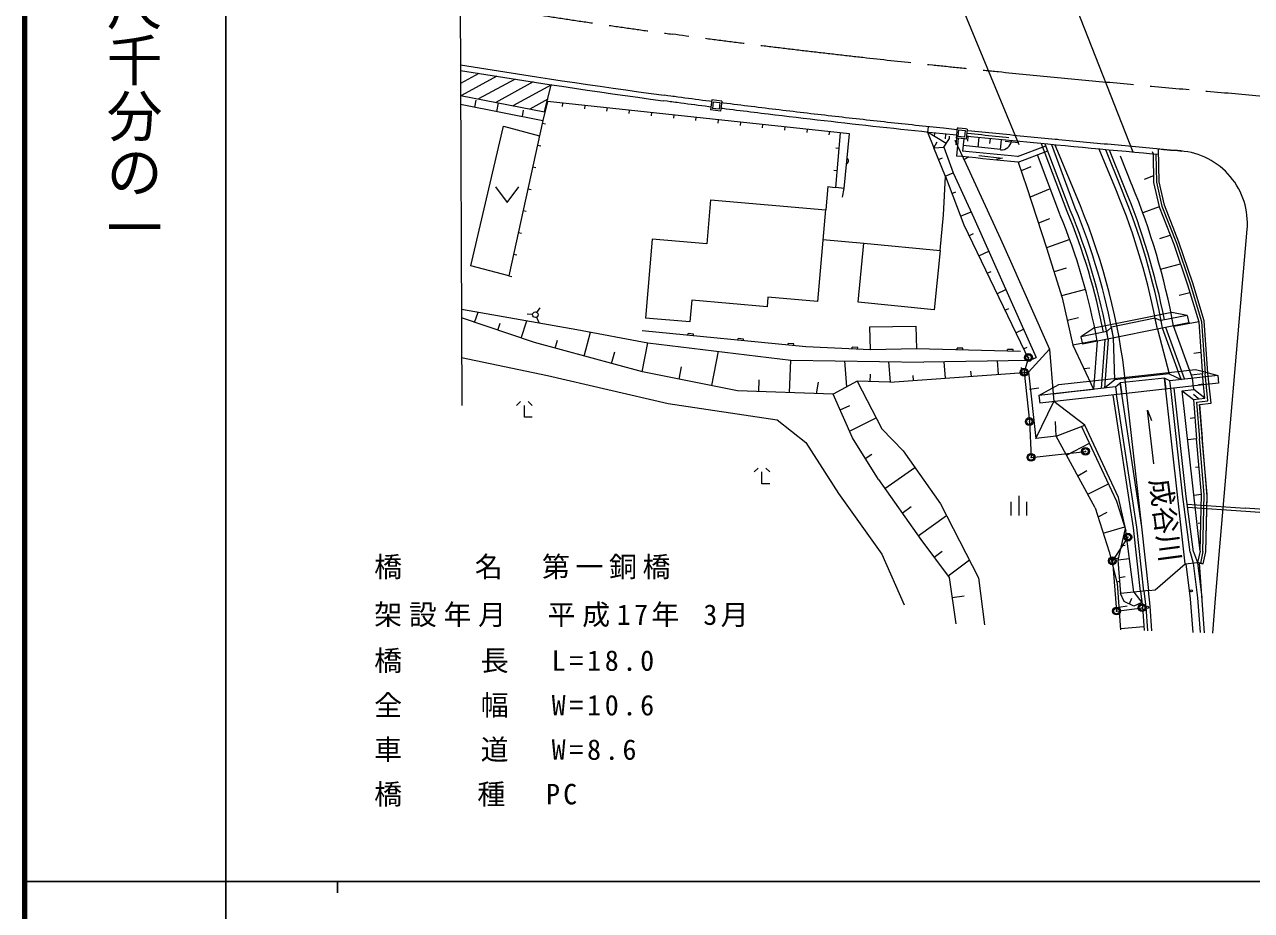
# Model space of a CAD drawing. Units: millimetres, scale not verified. Extents: x 40000 to 680000, y 20000 to 380000.
# Drawn here: x 40000 to 149734, y 202409 to 281659 of the extents above; entities that cross this region are included whole.
import ezdxf
from ezdxf.enums import TextEntityAlignment as Align

# ---------------------------------------------------------------- set-up
doc = ezdxf.new("R2010")
doc.units = ezdxf.units.MM
doc.header["$LTSCALE"] = 1000
doc.header["$PDMODE"] = 32
doc.header["$PDSIZE"] = 500
doc.linetypes.add('CHAIN', pattern=[18.5, 12, -1.5, 3.5, -1.5])
for name, color, linetype, lineweight in [('M-BGD', 7, 'Continuous', 13), ('M-BMK', 2, 'CHAIN', 13), ('M-BMK-ROW', 30, 'Continuous', 13), ('M-BMK-SRVR', 3, 'Continuous', 13), ('M-STR-HTXT', 7, 'Continuous', 13), ('M-TTL', 2, 'Continuous', 140), ('M-TTL-BAND', 7, 'Continuous', 25)]:
    doc.layers.add(name, color=color, linetype=linetype, lineweight=lineweight)
doc.styles.add('@ＭＳ ゴシック', font='')
doc.styles.add('ＭＳ ゴシック', font='')
doc.styles.get('@ＭＳ ゴシック').set_extended_font_data('@MS Gothic')
doc.styles.get('ＭＳ ゴシック').set_extended_font_data('MS Gothic')

msp = doc.modelspace()

# ---------------------------------------------------------------- linework, layer by layer
at = {"layer": 'M-BGD'}
for p, q in [((128964, 270891), (123596, 283894)), ((139150, 270231), (134102, 283061)), ((79027, 277553), (78982, 277528)), ((80635, 277290), (78987, 276392)), ((82249, 277031), (79072, 275299)), ((83869, 276775), (80609, 274998)), ((85495, 276523), (82145, 274697)), ((87126, 276273), (83682, 274396)), ((86517, 273840), (87100, 276277)), ((78992, 275315), (86517, 273840)), ((78995, 274527), (86369, 273083)), ((80269, 274278), (80389, 274891)), ((82247, 273890), (82396, 274648)), ((86802, 274976), (85195, 274099)), ((86759, 274784), (86369, 273083)), ((113784, 271891), (86759, 274784)), ((88117, 274639), (88085, 274340)), ((90106, 274426), (90074, 274127)), ((101467, 274921), (101353, 274028)), ((102360, 274806), (101467, 274921)), ((101597, 274753), (101521, 274158)), ((101597, 274753), (102192, 274677)), ((102192, 274677), (102116, 274082)), ((102360, 274807), (102246, 273914)), ((84528, 273443), (84634, 273985)), ((92095, 274213), (92063, 273914)), ((94083, 274000), (94051, 273702)), ((96072, 273787), (96040, 273489)), ((98061, 273574), (98029, 273276)), ((100049, 273361), (100017, 273063)), ((79924, 260076), (82836, 272573)), ((82836, 272573), (86066, 271703)), ((86369, 273083), (83317, 259188)), ((86313, 272827), (86596, 272765)), ((102038, 273148), (102006, 272850)), ((104026, 272935), (103995, 272637)), ((106015, 272723), (105983, 272424)), ((108004, 272510), (107972, 272211)), ((109992, 272297), (109960, 271999)), ((120823, 272521), (120771, 272023)), ((123409, 272403), (123317, 271508)), ((123543, 272238), (123481, 271641)), ((123543, 272238), (124140, 272177)), ((124140, 272177), (124078, 271580)), ((124305, 272310), (124212, 271415)), ((111981, 272084), (111949, 271786)), ((112550, 267088), (112975, 271978)), ((113296, 267003), (113784, 271891)), ((122431, 271007), (120771, 272023)), ((120771, 272023), (121329, 270633)), ((121329, 270633), (121610, 271167)), ((121381, 271650), (121415, 271956)), ((122224, 270683), (122722, 271463)), ((122364, 271435), (122409, 271851)), ((122722, 271463), (122719, 271660)), ((123312, 270910), (123404, 271750)), ((123516, 271487), (123351, 269895)), ((124013, 271436), (123900, 270341)), ((124353, 271225), (124399, 271648)), ((125300, 270692), (125394, 271547)), ((126341, 271014), (126389, 271446)), ((127288, 270473), (127385, 271358)), ((128924, 271087), (127695, 271195)), ((128891, 271059), (128839, 271164)), ((85884, 270874), (86166, 270811)), ((112853, 270575), (112554, 270601)), ((121329, 270633), (122224, 270683)), ((122359, 268062), (121329, 270633)), ((122224, 270683), (123061, 268395)), ((127288, 270473), (123952, 270840)), ((125341, 269948), (127468, 269700)), ((128798, 269855), (131345, 270820)), ((128862, 269344), (131522, 270352)), ((132599, 264690), (130588, 269998)), ((133250, 264947), (130957, 270999)), ((133528, 265061), (131289, 270967)), ((133971, 265244), (131883, 270910)), ((134433, 265435), (132185, 270882)), ((137669, 266770), (136125, 270510)), ((138112, 266954), (136704, 270457)), ((138390, 267068), (137040, 270425)), ((141434, 270024), (140933, 270069)), ((85455, 268920), (85737, 268858)), ((121743, 269600), (122102, 269744)), ((124433, 269785), (124039, 269571)), ((127468, 269700), (126940, 269595)), ((129997, 268932), (129130, 268574)), ((139039, 267329), (138011, 269887)), ((112680, 268582), (112381, 268608)), ((122188, 264623), (122359, 268062)), ((122342, 268107), (123061, 268395)), ((122359, 268062), (123998, 263740)), ((123061, 268395), (124918, 264361)), ((140966, 268132), (140148, 267794)), ((82110, 267128), (83160, 265728)), ((83160, 265728), (84210, 267128)), ((85025, 266967), (85308, 266905)), ((111836, 267162), (111679, 265096)), ((111836, 267162), (112252, 267119)), ((112252, 267119), (112550, 267088)), ((113296, 267003), (112550, 267088)), ((113157, 266229), (113296, 267003)), ((122935, 266545), (123306, 266685)), ((131743, 266948), (129935, 266202)), ((101365, 265985), (101026, 262050)), ((101365, 265985), (111679, 265096)), ((84596, 265013), (84879, 264951)), ((111625, 265101), (110917, 256876)), ((121892, 261436), (122188, 264623)), ((123700, 264525), (124673, 264894)), ((141486, 265339), (140018, 264805)), ((123998, 263740), (129851, 251617)), ((124918, 264361), (130479, 251861)), ((131668, 264293), (130688, 263889)), ((84167, 263060), (84450, 262998)), ((96144, 262471), (95535, 255402)), ((101026, 262050), (96144, 262471)), ((111395, 262429), (115079, 262111)), ((124468, 262767), (124884, 262969)), ((133477, 262428), (131409, 261677)), ((141553, 262529), (142467, 262818)), ((146818, 233905), (149355, 263361)), ((114554, 256814), (115079, 262111)), ((115079, 262111), (121892, 261436)), ((121892, 261436), (121367, 256139)), ((125339, 260963), (126236, 261397)), ((83317, 259188), (79924, 260076)), ((83738, 261107), (84021, 261044)), ((141609, 259784), (143374, 260263)), ((83317, 259188), (83578, 259131)), ((126092, 259404), (126451, 259577)), ((133175, 259874), (132080, 259527)), ((126974, 257576), (127766, 257958)), ((134893, 257959), (132751, 257378)), ((99674, 256994), (99507, 255060)), ((106419, 256413), (99674, 256994)), ((106492, 257258), (106419, 256413)), ((110917, 256876), (106492, 257258)), ((121367, 256139), (114554, 256814)), ((143282, 257463), (144227, 257678)), ((79073, 256206), (79268, 256153)), ((79268, 256153), (89384, 254374)), ((80254, 255012), (80562, 255925)), ((85441, 255719), (84943, 255761)), ((85833, 255903), (86118, 256313)), ((127690, 256095), (128029, 256258)), ((85600, 253210), (79077, 255409)), ((82320, 254315), (82531, 254940)), ((84410, 253611), (84932, 255157)), ((85796, 255472), (86009, 255019)), ((99507, 255060), (95535, 255402)), ((115612, 254606), (119725, 254689)), ((115654, 252568), (115612, 254606)), ((119725, 254689), (119767, 252652)), ((134250, 255410), (133266, 255186)), ((144118, 254972), (134609, 253059)), ((136797, 254193), (137206, 254601)), ((141127, 255391), (137206, 254601)), ((137388, 253656), (137206, 254601)), ((141316, 254409), (141127, 255391)), ((141127, 255391), (141658, 255171)), ((143984, 255639), (141658, 255171)), ((141787, 254503), (141660, 255171)), ((145023, 255061), (142786, 254649)), ((143984, 255639), (144118, 254972)), ((89384, 254374), (95751, 253193)), ((90042, 252005), (90622, 254144)), ((109866, 252829), (95251, 254267)), ((99324, 253866), (99339, 254015)), ((99836, 253967), (99339, 254015)), ((99821, 253817), (99836, 253967)), ((103802, 253426), (103817, 253575)), ((104315, 253526), (103817, 253575)), ((104300, 253377), (104315, 253526)), ((128666, 254073), (129348, 254402)), ((136797, 254193), (134475, 253726)), ((134475, 253726), (134609, 253059)), ((136924, 253525), (136592, 249139)), ((136924, 253525), (136797, 254193)), ((143437, 249901), (141787, 254503)), ((143731, 249960), (142081, 254562)), ((95282, 250584), (85600, 253210)), ((87473, 252702), (87667, 253414)), ((95236, 250593), (95751, 253193)), ((95751, 253193), (108530, 251649)), ((101460, 249359), (102069, 252429)), ((108281, 252985), (108295, 253135)), ((108793, 253086), (108295, 253135)), ((108778, 252936), (108793, 253086)), ((115654, 252568), (109866, 252829)), ((114008, 252643), (114015, 252792)), ((114515, 252770), (114015, 252792)), ((114508, 252620), (114515, 252770)), ((119767, 252652), (115654, 252568)), ((129080, 252424), (119767, 252652)), ((123423, 252562), (123427, 252712)), ((123927, 252700), (123427, 252712)), ((123923, 252550), (123927, 252700)), ((127922, 252452), (127926, 252602)), ((128426, 252590), (127926, 252602)), ((128422, 252440), (128426, 252590)), ((129355, 252646), (129686, 252806)), ((129778, 250574), (131675, 252606)), ((135932, 253389), (133768, 252991)), ((135943, 253327), (135618, 249031)), ((136630, 253466), (136299, 249107)), ((79092, 251882), (86776, 250259)), ((92511, 251336), (92794, 252379)), ((108421, 248727), (108530, 251649)), ((108530, 251649), (120444, 251449)), ((113541, 249244), (113368, 251568)), ((117443, 249657), (117306, 251502)), ((129851, 251617), (120444, 251449)), ((122357, 250022), (122249, 251481)), ((127095, 250375), (127006, 251566)), ((129851, 251617), (130479, 251861)), ((145210, 252331), (144584, 252243)), ((86776, 250259), (97575, 247762)), ((103773, 248901), (95282, 250584)), ((98538, 249938), (98755, 251033)), ((115632, 249707), (115652, 250377)), ((117393, 249653), (129778, 250574)), ((119514, 249811), (119481, 250257)), ((124683, 250195), (124648, 250666)), ((129214, 250532), (129180, 250984)), ((129778, 250574), (130439, 244631)), ((135266, 250927), (134765, 250857)), ((142373, 250406), (143437, 249901)), ((146716, 250266), (142442, 249790)), ((145341, 250415), (144362, 250306)), ((145325, 250650), (145341, 250415)), ((145325, 250650), (146716, 250266)), ((145446, 249420), (145341, 250415)), ((146716, 250266), (146793, 249570)), ((105663, 248830), (105702, 249863)), ((110838, 248637), (111012, 249672)), ((114466, 249743), (112313, 248581)), ((117393, 249653), (114466, 249743)), ((114466, 249743), (116672, 245482)), ((129897, 249055), (130714, 249147)), ((137572, 249248), (130714, 248485)), ((145446, 249420), (130792, 247790)), ((137504, 249865), (136592, 249139)), ((137572, 249248), (137986, 249596)), ((137572, 249248), (137649, 248553)), ((141962, 250039), (137986, 249596)), ((139921, 236731), (137986, 249596)), ((137986, 249596), (138135, 248607)), ((139921, 236731), (138483, 249652)), ((143813, 233405), (141962, 250039)), ((142442, 249790), (141962, 250039)), ((141962, 250039), (142072, 249045)), ((142519, 249095), (142442, 249790)), ((143894, 239452), (142818, 249128)), ((145445, 249479), (145009, 249430)), ((146793, 249570), (145446, 249420)), ((112313, 248581), (103773, 248901)), ((114049, 244698), (112313, 248581)), ((130714, 248485), (130792, 247790)), ((131997, 248628), (132054, 247930)), ((139175, 236648), (137351, 248519)), ((139474, 236682), (137649, 248553)), ((143596, 239418), (142519, 249095)), ((143546, 248907), (144540, 248112)), ((144540, 248112), (144832, 244587)), ((144992, 248174), (144554, 248552)), ((145572, 248227), (144578, 249022)), ((84355, 247945), (84005, 247595)), ((84705, 246545), (84705, 247595)), ((85405, 247595), (85055, 247945)), ((97575, 247762), (107302, 246300)), ((112934, 247192), (113804, 247566)), ((130439, 244631), (132054, 247930)), ((134822, 245823), (132054, 247930)), ((140998, 242363), (140432, 247175)), ((144810, 247890), (145081, 244607)), ((145079, 247669), (145330, 244629)), ((85405, 246545), (84705, 246545)), ((107302, 246300), (109883, 244274)), ((113788, 245281), (116156, 246479)), ((132262, 244834), (132196, 246135)), ((132262, 244834), (134822, 245823)), ((144676, 246468), (144256, 246422)), ((116672, 245482), (118579, 243520)), ((132262, 244834), (130439, 244631)), ((135765, 238428), (132262, 244834)), ((134542, 245715), (137673, 239029)), ((109883, 244274), (112796, 239718)), ((116372, 240949), (114049, 244698)), ((133194, 243130), (135250, 244202)), ((144832, 244587), (144037, 244498)), ((145261, 239604), (144832, 244587)), ((145511, 239612), (145081, 244608)), ((145761, 239619), (145330, 244629)), ((115194, 242849), (115791, 243220)), ((118579, 243520), (121916, 238798)), ((105601, 241983), (105251, 241633)), ((105951, 240583), (105951, 241633)), ((106651, 241633), (106301, 241983)), ((116941, 240143), (119626, 242039)), ((134204, 241283), (135019, 241779)), ((144717, 242059), (145047, 242095)), ((106651, 240583), (105951, 240583)), ((116372, 240949), (120155, 235589)), ((135104, 239636), (136944, 240586)), ((112796, 239718), (116665, 234270)), ((128957, 237748), (128957, 239498)), ((144259, 234461), (143596, 239418)), ((144557, 234494), (143894, 239452)), ((145261, 239604), (144590, 239529)), ((145143, 234560), (145261, 239604)), ((145392, 234530), (145511, 239612)), ((145642, 234500), (145761, 239619)), ((118485, 237955), (119303, 238532)), ((121916, 238798), (125329, 232177)), ((128257, 237748), (128257, 238973)), ((129657, 237748), (129657, 238973)), ((135765, 238428), (137000, 234503)), ((137673, 239029), (138503, 236390)), ((143988, 238751), (149184, 238391)), ((144022, 238498), (149235, 238137)), ((153506, 238107), (149182, 238406)), ((119912, 235933), (122464, 237735)), ((136018, 237625), (136832, 238024)), ((145201, 237059), (144955, 237030)), ((153485, 237808), (149222, 238103)), ((136479, 236161), (138396, 236729)), ((138447, 236567), (137788, 233741)), ((139214, 230881), (138480, 236571)), ((139810, 230948), (139175, 236648)), ((140108, 230981), (139474, 236682)), ((140555, 231031), (139921, 236731)), ((120155, 235589), (122709, 232208)), ((138107, 235035), (138451, 235087)), ((116665, 234270), (118678, 229761)), ((121346, 234012), (122065, 234554)), ((122617, 232329), (124513, 233761)), ((137000, 234503), (137721, 231668)), ((137181, 233790), (137849, 233964)), ((138830, 233857), (137788, 233741)), ((137788, 233741), (138021, 230749)), ((144259, 234461), (144520, 233484)), ((144557, 234494), (144918, 233528)), ((145143, 234560), (144918, 233528)), ((145392, 234530), (145162, 233475)), ((146498, 229921), (146818, 233902)), ((143813, 233405), (144918, 233528)), ((143874, 233412), (144265, 230298)), ((144520, 233484), (144912, 230362)), ((144918, 233528), (145310, 230401)), ((145406, 233422), (144918, 233528)), ((122709, 232208), (123308, 228061)), ((125329, 232177), (125861, 227967)), ((137682, 231821), (137933, 231875)), ((137721, 231668), (138022, 227522)), ((137919, 232202), (138445, 232277)), ((122969, 230406), (124035, 230560)), ((139214, 230881), (138021, 230749)), ((140555, 231031), (139214, 230881)), ((139807, 230973), (139748, 230941)), ((139823, 230949), (139984, 229557)), ((140121, 230982), (140282, 229584)), ((140681, 229621), (140519, 231027)), ((137876, 229539), (138624, 229669)), ((138820, 229835), (139042, 230341)), ((139984, 229557), (140130, 227445)), ((140282, 229584), (140431, 227434)), ((140833, 227419), (140681, 229621)), ((144265, 230298), (144482, 227286)), ((144912, 230362), (145136, 227262)), ((146281, 227220), (146498, 229921)), ((138015, 227618), (140105, 227798))]:
    msp.add_line(p, q, dxfattribs=at)
for points in [[(101385, 274276), (101190, 274301), (100877, 274342), (100564, 274383), (100252, 274423), (99940, 274464), (99627, 274505), (99311, 274547), (99001, 274588), (98696, 274628), (98376, 274671), (98210, 274693), (98056, 274714), (97904, 274734), (97751, 274755), (97475, 274792), (97126, 274839)], [(101448, 274772), (101254, 274797), (100941, 274838), (100629, 274878), (100317, 274919), (100005, 274960), (99692, 275001), (99377, 275042), (99067, 275083), (98762, 275124), (98442, 275167), (98276, 275189), (98122, 275209), (97971, 275230), (97818, 275250), (97542, 275287), (97193, 275335)], [(123394, 272253), (122190, 272378), (121877, 272410), (121565, 272443), (121252, 272476), (120940, 272508), (120627, 272541), (120315, 272574), (120002, 272607), (119690, 272640), (119377, 272674), (119065, 272707), (118752, 272740), (118440, 272774), (118127, 272808), (117815, 272841), (117502, 272875), (117190, 272909), (116877, 272943), (116565, 272977), (116252, 273012), (115940, 273046), (115627, 273081), (115315, 273115), (115002, 273150), (114690, 273185), (114378, 273220), (114065, 273255), (113753, 273290), (113440, 273325), (113128, 273360), (112815, 273396), (112503, 273432), (112190, 273467), (111878, 273503), (111565, 273539), (111253, 273575), (110940, 273611), (110628, 273648), (110315, 273684), (110003, 273721), (109690, 273757), (109378, 273794), (109065, 273831), (108753, 273868), (108440, 273905), (108128, 273943), (107815, 273980), (107503, 274018), (107191, 274055), (106878, 274093), (106566, 274131), (106253, 274169), (105941, 274207), (105628, 274246), (105316, 274284), (105003, 274323), (104691, 274362), (104378, 274401), (104066, 274440), (103753, 274479), (103441, 274518), (103128, 274558), (102816, 274597), (102503, 274637), (102341, 274658)], [(102246, 273914), (101808, 273970), (101353, 274028)], [(102116, 274082), (101827, 274118), (101521, 274158)], [(123343, 271756), (122133, 271881), (121513, 271946), (120883, 272012), (120256, 272078), (119632, 272144), (119012, 272210), (118382, 272277), (117755, 272345), (117131, 272413), (116511, 272480), (115881, 272549), (115254, 272619), (114630, 272688), (114010, 272758), (113380, 272829), (112753, 272900), (112129, 272971), (111508, 273042), (110879, 273115), (110252, 273188), (109628, 273261), (109007, 273335), (108377, 273409), (107751, 273484), (107127, 273559), (106505, 273635), (106192, 273673), (105879, 273711), (105566, 273750), (105254, 273788), (104941, 273827), (104629, 273866), (104316, 273905), (104004, 273944), (103691, 273983), (103378, 274022), (103065, 274062), (102753, 274101), (102440, 274141), (102277, 274162)], [(124305, 272311), (124166, 272325), (123854, 272357), (123541, 272389), (123409, 272403)], [(132397, 271364), (132185, 271384), (131872, 271414), (131560, 271444), (131248, 271474), (130936, 271504), (130623, 271534), (130311, 271564), (129998, 271594), (129687, 271625), (129374, 271655), (129062, 271686), (128749, 271716), (128437, 271747), (128125, 271778), (127813, 271809), (127500, 271840), (127188, 271871), (126875, 271902), (126563, 271933), (126250, 271964), (125939, 271995), (125626, 272027), (125314, 272058), (125001, 272090), (124689, 272121), (124376, 272153), (124289, 272162)], [(123208, 271326), (124194, 269241), (127301, 262491), (128180, 260503), (131316, 253416), (131675, 252606), (131997, 248628), (133434, 248788), (135618, 249031)], [(124212, 271415), (124074, 271429), (123762, 271462), (123449, 271494), (123317, 271508)], [(124078, 271580), (123777, 271611), (123481, 271641)], [(140933, 270069), (140880, 270074), (140084, 270146), (139299, 270218), (138524, 270289), (137759, 270359), (136965, 270432), (136180, 270505), (135404, 270577), (134636, 270649), (133844, 270724), (133059, 270798), (132282, 270872), (131513, 270946), (130881, 271007), (130254, 271067), (129632, 271128), (129013, 271188), (128382, 271250), (127755, 271312), (127132, 271374), (126514, 271435), (125883, 271498), (125256, 271562), (124633, 271625), (124238, 271665)], [(128047, 271534), (127788, 271560), (127475, 271591), (127163, 271622), (126850, 271653), (126538, 271684), (126226, 271715), (125914, 271747), (125601, 271778), (125289, 271810), (124976, 271841), (124664, 271873), (124351, 271905)], [(143499, 270341), (143421, 270348), (143108, 270376), (142797, 270404), (142484, 270432), (142173, 270460), (141860, 270488), (141549, 270516), (141236, 270544), (140925, 270572), (140612, 270601), (140301, 270629), (139988, 270657), (139677, 270686), (139364, 270714), (139053, 270743), (138740, 270771), (138429, 270800), (138116, 270828), (137804, 270857), (137492, 270886), (137180, 270915), (136867, 270944), (136556, 270972), (136243, 271001), (135932, 271030), (135619, 271060), (135307, 271089), (134994, 271118), (134683, 271147), (134370, 271177), (134058, 271206), (133746, 271236), (133434, 271265), (133121, 271295), (132809, 271324), (132497, 271354), (132397, 271364)], [(128798, 269855), (128250, 269907), (127622, 269968), (126999, 270030), (126379, 270092), (125748, 270155), (125120, 270218), (124496, 270282), (123900, 270342)], [(140840, 270315), (140933, 270086), (140933, 270069)], [(140933, 270069), (140976, 267530), (141486, 265339), (142781, 262009), (144016, 258373), (145023, 255061), (145325, 250650)], [(141183, 270074), (141226, 267561), (141726, 265413), (143016, 262095), (144254, 258449), (145271, 255106), (145590, 250436)], [(145538, 227247), (145088, 233491), (145406, 233422), (145642, 234500), (145758, 239463), (145079, 247669), (146121, 247785), (145839, 250458), (145518, 255152), (144492, 258526), (143251, 262180), (141965, 265487), (141475, 267592), (141426, 270527), (141860, 270488), (142484, 270432), (143108, 270376), (143499, 270341)], [(128862, 269344), (128201, 269409), (127573, 269471), (126950, 269533), (126330, 269594), (125698, 269658), (125070, 269721), (124446, 269784), (123826, 269847), (123351, 269896)], [(128862, 269344), (129645, 267095), (131409, 261677), (132802, 257214), (133768, 252991), (135618, 249031)], [(143984, 255639), (142607, 255892), (139372, 255241), (135647, 254492), (134475, 253726)], [(145143, 234560), (143546, 248907), (144578, 249022), (144467, 250016), (142767, 254701)], [(141316, 254409), (142373, 250406), (137504, 249865), (137394, 253619)], [(130714, 248485), (132519, 249451), (140170, 250302), (144743, 250811), (145325, 250650)], [(144810, 247890), (145846, 248006), (145590, 250436)], [(145079, 247669), (146121, 247785), (145839, 250458)], [(144540, 248112), (145572, 248227), (145446, 249420)], [(138480, 236571), (137849, 239360), (134822, 245823)], [(140555, 231031), (141112, 231093), (143813, 233405)], [(139214, 230881), (139937, 229959), (139221, 229644), (138353, 230056), (138021, 230749)]]:
    msp.add_lwpolyline(points, dxfattribs=at)
for centre, radius in [((85690, 255698), 250), ((144360, 231003), 100), ((140428, 229516), 100)]:
    msp.add_circle(centre, radius, dxfattribs=at)
for centre, radius, start, end in [((183848, 914992), 645500, 260.65027, 262.28504), ((183848, 914992), 646000, 260.65777, 262.28504), ((127384, 271349), 890, 263.72797, 354.34855), ((142875, 263871), 6500, 355.02505, 85.30093), ((113407, 269460), 283, 292.37611, 56.23114), ((80590, 243209), 61750, 10.44935, 22.43026), ((80590, 243209), 62230, 10.44935, 22.43026), ((80590, 243209), 62530, 11.08404, 22.43026), ((80590, 243209), 63230, 10.44935, 22.43026), ((80590, 243209), 56270, 10.35897, 22.43026), ((80590, 243209), 56970, 11.05542, 22.43026), ((80590, 243209), 57270, 10.37675, 22.43026), ((80590, 243209), 57750, 10.38507, 22.43026), ((80590, 243209), 58250, 6.34978, 22.43026)]:
    msp.add_arc(centre, radius, start, end, dxfattribs=at)
at = {"layer": 'M-BMK'}
for start, end in [(260.5683, 262.28577), (262.28577, 262.28597)]:
    msp.add_arc((183834, 915001), 640000, start, end, dxfattribs=at)
for points in [[(117779, 278386), (112811, 278941), (107845, 279525), (102884, 280141), (97927, 280794)], [(137680, 276401), (132702, 276869), (127726, 277353), (122751, 277858), (117779, 278386)], [(157603, 274640), (152621, 275070), (147640, 275505), (142660, 275947), (137680, 276401)]]:
    msp.add_spline(points, degree=3, dxfattribs=at)
at = {"layer": 'M-BMK-ROW'}
for p, q in [((129796, 251869), (129401, 250554)), ((129401, 250554), (129869, 246142)), ((129869, 246142), (130024, 242939)), ((130024, 242939), (134889, 243480)), ((138676, 235804), (137292, 233686)), ((137292, 233686), (137668, 229193)), ((137668, 229193), (139953, 229495))]:
    msp.add_line(p, q, dxfattribs=at)
for centre in [(129796, 251869), (129401, 250554), (129869, 246142), (134889, 243480), (130024, 242939), (138676, 235804), (137292, 233686), (137668, 229193), (139953, 229495)]:
    msp.add_circle(centre, 350, dxfattribs=at)
for p in [(129796, 251869), (129401, 250554), (129869, 246142), (134889, 243480), (130024, 242939), (138676, 235804), (137292, 233686), (137668, 229193), (139953, 229495)]:
    msp.add_point(p, dxfattribs=at)
at = {"layer": 'M-BMK-SRVR'}
msp.add_line((78882, 300984), (79110, 247566), dxfattribs=at)
at = {"layer": 'M-STR-HTXT'}
msp.add_line((140432, 247175), (140801, 246246), dxfattribs=at)
at = {"layer": 'M-TTL'}
msp.add_line((40000, 380000), (40000, 20000), dxfattribs=at)
at = {"layer": 'M-TTL-BAND'}
for p, q in [((58000, 370000), (58000, 20000)), ((40000, 205000), (579000, 205000)), ((68000, 205000), (68000, 204000))]:
    msp.add_line(p, q, dxfattribs=at)

# ---------------------------------------------------------------- texts
at = {"layer": 'M-BGD', "style": 'ＭＳ ゴシック'}
msp.add_text('成谷川', height=1833, rotation=277.538, dxfattribs=at).set_placement((140100, 240853), align=Align.BOTTOM_LEFT)
at = {"layer": 'M-STR-HTXT', "char_height": 1833, "attachment_point": 7, "style": 'ＭＳ ゴシック'}
for s, insert in [('\\T1.2;橋\u3000\u3000名\u3000第一銅橋', (71270, 232033)), ('\\T1.24;架設年月\u3000平成17年\\~3月', (71270, 227738)), ('\\T1.27;橋\u3000\u3000長\u3000L=18.0', (71270, 223640)), ('\\T1.27;全\u3000\u3000幅\u3000W=10.6', (71270, 219659)), ('\\T1.27;車\u3000\u3000道\u3000W=8.6', (71270, 215679)), ('\\T1.23;橋\u3000\u3000種\u3000PC', (71270, 211699))]:
    msp.add_mtext(s, dxfattribs=dict(at, insert=insert))
at = {"layer": 'M-TTL-BAND', "style": '@ＭＳ ゴシック'}
msp.add_text('縮尺千分の一', height=3666, rotation=270, dxfattribs=at).set_placement((49777, 261030), align=Align.MIDDLE_RIGHT)

doc.saveas('drawing.dxf')
